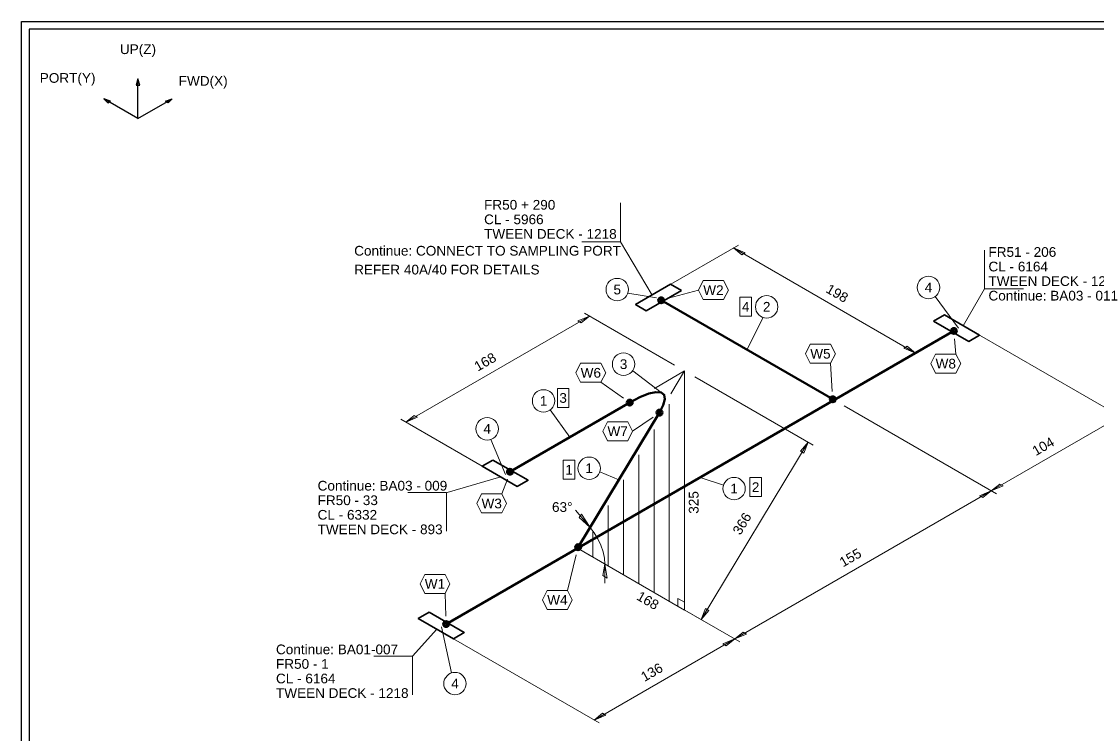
# Model space of a CAD drawing. Header units: millimetres. Extents: x 0 to 420, y 0 to 297.
# Drawn here: x 0 to 277.1, y 113.3 to 297 of the extents above; entities that cross this region are included whole.
import ezdxf
from ezdxf.enums import TextEntityAlignment as Align

# ---------------------------------------------------------------- set-up
doc = ezdxf.new("R2010")
doc.units = ezdxf.units.MM
for name, color, linetype in [('I_Coordinates', 11, 'Continuous'), ('I_CutNumbers', 10, 'Continuous'), ('I_Dimensions', 4, 'Continuous'), ('I_OtherComponents', 2, 'Continuous'), ('I_PartNumbers', 9, 'Continuous'), ('I_Pipes', 1, 'Continuous'), ('I_Tags', 8, 'Continuous'), ('I_Triangles', 5, 'Continuous'), ('SymbolsOnDrawingSheet', 1, 'Continuous')]:
    doc.layers.add(name, color=color, linetype=linetype)
doc.styles.add('Cadmatic Default Text', font='arial.ttf')

# ---------------------------------------------------------------- blocks, each defined once
blk = doc.blocks.new('SEDS_SPOOL_FORMAT_Gol_8')
at = {"layer": 'SymbolsOnDrawingSheet', "linetype": 'ByBlock', "lineweight": -3, "flags": 128}
for points in [[(0, 297), (420, 297), (420, 0), (0, 0), (0, 297)], [(418.01, 295.01), (2, 295.01)], [(2, 295.01), (2, 2)]]:
    blk.add_lwpolyline(points, dxfattribs=at)
blk = doc.blocks.new('BA01728716195_PRT_6_3')
at = {"layer": 'I_OtherComponents', "linetype": 'ByBlock', "lineweight": 35, "flags": 128}
blk.add_lwpolyline([(182.92, 196.49), (185.7, 198.1), (194.75, 192.87), (191.97, 191.26), (182.92, 196.49)], dxfattribs=at)
at = {"layer": 'I_OtherComponents', "linetype": 'ByBlock', "lineweight": 50}
for radius in [0.75, 0.375]:
    blk.add_circle((188.15, 193.96), radius, dxfattribs=at)
blk = doc.blocks.new('BA01728716195_PRT_7_3')
at = {"layer": 'I_Pipes', "linetype": 'ByBlock', "lineweight": 50}
blk.add_line((188.15, 193.96), (57.35, 118.44), dxfattribs=at)
blk = doc.blocks.new('BA01728716195_PRT_12_3')
at = {"layer": 'I_OtherComponents', "linetype": 'ByBlock', "lineweight": 35, "flags": 128}
blk.add_lwpolyline([(52.96, 121.46), (50.18, 119.85), (59.23, 114.63), (62.01, 116.23), (52.96, 121.46)], dxfattribs=at)
at = {"layer": 'I_OtherComponents', "linetype": 'ByBlock', "lineweight": 50}
for radius in [0.75, 0.375]:
    blk.add_circle((57.35, 118.44), radius, dxfattribs=at)
blk = doc.blocks.new('BA01728716195_PRT_15_3')
at = {"layer": 'I_Pipes', "linetype": 'ByBlock', "lineweight": 50}
blk.add_line((156.94, 176.35), (112.74, 201.86), dxfattribs=at)
blk = doc.blocks.new('BA01728716195_PRT_16_3')
at = {"layer": 'I_OtherComponents', "linetype": 'ByBlock', "lineweight": 35, "flags": 128}
blk.add_lwpolyline([(117.97, 204.39), (115.19, 206), (106.14, 200.77), (108.92, 199.17), (117.97, 204.39)], dxfattribs=at)
at = {"layer": 'I_OtherComponents', "linetype": 'ByBlock', "lineweight": 50}
for radius in [0.75, 0.375]:
    blk.add_circle((112.74, 201.86), radius, dxfattribs=at)
blk = doc.blocks.new('BA01728716195_PRT_136_3')
at = {"layer": 'I_OtherComponents', "linetype": 'ByBlock', "lineweight": 35, "flags": 128}
blk.add_lwpolyline([(69.43, 160.71), (66.65, 159.11), (75.7, 153.89), (78.48, 155.49), (69.43, 160.71)], dxfattribs=at)
at = {"layer": 'I_OtherComponents', "linetype": 'ByBlock', "lineweight": 50}
for radius in [0.75, 0.375]:
    blk.add_circle((73.81, 157.69), radius, dxfattribs=at)
blk = doc.blocks.new('BA01728716195_PRT_137_3')
at = {"layer": 'I_Pipes', "linetype": 'ByBlock', "lineweight": 50}
blk.add_line((73.81, 157.69), (104.65, 175.5), dxfattribs=at)
blk = doc.blocks.new('BA01728716195_PRT_138_3')
at = {"layer": 'I_Pipes', "linetype": 'ByBlock', "lineweight": 0}
for q in [(111.02, 179.17), (115.22, 177.75)]:
    blk.add_line((118.79, 183.66), q, dxfattribs=at)
at = {"layer": 'I_Pipes', "linetype": 'ByBlock', "lineweight": 50, "flags": 128}
blk.add_lwpolyline([(104.65, 175.5), (107.29, 176.89), (109.57, 177.81), (111.41, 178.22), (112.75, 178.12), (113.52, 177.51), (113.71, 176.4), (113.29, 174.85), (112.3, 172.91)], dxfattribs=at)
at = {"layer": 'I_Pipes', "linetype": 'ByBlock', "lineweight": 50}
for centre, radius in [((104.65, 175.5), 0.75), ((104.65, 175.5), 0.375), ((112.3, 172.91), 0.75), ((112.3, 172.91), 0.375)]:
    blk.add_circle(centre, radius, dxfattribs=at)
blk = doc.blocks.new('BA01728716195_PRT_139_3')
at = {"layer": 'I_Pipes', "linetype": 'ByBlock', "lineweight": 50}
blk.add_line((112.3, 172.91), (91.35, 138.25), dxfattribs=at)
blk = doc.blocks.new('BA01728716195_TRI_0_3')
at = {"layer": 'I_Triangles', "linetype": 'ByBlock', "lineweight": 0}
for p, q in [((114.85, 124.32), (114.85, 175.14)), ((110.91, 126.59), (110.91, 168.61)), ((106.96, 128.87), (106.96, 162.08)), ((103.02, 131.15), (103.02, 155.56)), ((99.08, 133.42), (99.08, 149.03)), ((95.13, 135.7), (95.13, 142.5))]:
    blk.add_line(p, q, dxfattribs=at)
at = {"layer": 'I_Triangles', "linetype": 'ByBlock', "lineweight": 0, "flags": 128}
for points in [[(91.19, 137.98), (118.79, 122.04), (118.79, 183.66)], [(90.67, 147.78), (94.44, 143.35), (91.67, 145.87), (92.19, 146.73), (94.44, 143.35), (95.52, 141.93), (96.46, 140.37), (97.23, 138.73), (97.8, 137.07), (98.14, 135.44), (98.26, 133.89), (97.7, 130.96), (98.83, 130.3), (98.26, 133.89), (98.26, 129)], [(117.06, 123.04), (117.06, 125.04), (118.79, 124.04)]]:
    blk.add_lwpolyline(points, dxfattribs=at)
at = {"layer": 'I_Triangles', "linetype": 'ByBlock', "lineweight": 0, "style": 'Cadmatic Default Text'}
for s, rotation, p in [('325', 90, (121.12, 149.78)), ('168', 330, (109.32, 124.51))]:
    blk.add_text(s, height=2.5, rotation=rotation, dxfattribs=at).set_placement(p, align=Align.MIDDLE_CENTER)
blk.add_text('63°', height=2.5, dxfattribs=at).set_placement((87.27, 148.59), align=Align.MIDDLE_CENTER)
blk = doc.blocks.new('BA01728716195_DIM_0_3')
at = {"layer": 'I_Dimensions', "linetype": 'ByBlock', "lineweight": 0}
for p, q in [((112.98, 204.72), (132.69, 216.1)), ((131.39, 215.35), (178.29, 188.27)), ((179.59, 189.02), (159.89, 177.64))]:
    blk.add_line(p, q, dxfattribs=at)
at = {"layer": 'I_Dimensions', "linetype": 'ByBlock', "lineweight": 0, "flags": 128}
for points in [[(131.39, 215.35), (133.55, 213.6), (134.42, 214.1), (131.39, 215.35)], [(178.29, 188.27), (175.26, 189.52), (176.13, 190.02), (178.29, 188.27)]]:
    blk.add_lwpolyline(points, dxfattribs=at)
at = {"layer": 'I_Dimensions', "linetype": 'ByBlock', "lineweight": 0, "style": 'Cadmatic Default Text'}
blk.add_text('198', height=2.5, rotation=330, dxfattribs=at).set_placement((158.09, 203.68), align=Align.MIDDLE_CENTER)
blk = doc.blocks.new('BA01728716195_DIM_1_3')
at = {"layer": 'I_Dimensions', "linetype": 'ByBlock', "lineweight": 0}
for p, q in [((151.92, 164.54), (121.39, 182.16)), ((123.02, 119.6), (150.62, 165.29)), ((93.79, 136.48), (124.32, 118.85))]:
    blk.add_line(p, q, dxfattribs=at)
at = {"layer": 'I_Dimensions', "linetype": 'ByBlock', "lineweight": 0, "flags": 128}
for points in [[(150.62, 165.29), (149.5, 162.47), (148.64, 162.97), (150.62, 165.29)], [(123.02, 119.6), (125, 121.92), (124.13, 122.42), (123.02, 119.6)]]:
    blk.add_lwpolyline(points, dxfattribs=at)
at = {"layer": 'I_Dimensions', "linetype": 'ByBlock', "lineweight": 0, "style": 'Cadmatic Default Text'}
blk.add_text('366', height=2.5, rotation=58.8597, dxfattribs=at).set_placement((133.57, 144.32), align=Align.MIDDLE_CENTER)
blk = doc.blocks.new('BA01728716195_DIM_2_3')
at = {"layer": 'I_Dimensions', "linetype": 'ByBlock', "lineweight": 0}
for p, q in [((132.98, 113.85), (93.79, 136.48)), ((57.59, 115.58), (96.77, 92.95)), ((95.48, 93.7), (131.68, 114.6))]:
    blk.add_line(p, q, dxfattribs=at)
at = {"layer": 'I_Dimensions', "linetype": 'ByBlock', "lineweight": 0, "flags": 128}
for points in [[(131.68, 114.6), (129.51, 112.85), (128.65, 113.35), (131.68, 114.6)], [(95.48, 93.7), (98.51, 94.95), (97.64, 95.45), (95.48, 93.7)]]:
    blk.add_lwpolyline(points, dxfattribs=at)
at = {"layer": 'I_Dimensions', "linetype": 'ByBlock', "lineweight": 0, "style": 'Cadmatic Default Text'}
blk.add_text('136', height=2.5, rotation=30, dxfattribs=at).set_placement((110.33, 106.03), align=Align.MIDDLE_CENTER)
blk = doc.blocks.new('BA01728716195_DIM_3_3')
at = {"layer": 'I_Dimensions', "linetype": 'ByBlock', "lineweight": 0}
for p, q in [((199.08, 152.02), (159.89, 174.64)), ((131.68, 114.6), (197.78, 152.77)), ((93.79, 136.48), (132.98, 113.85))]:
    blk.add_line(p, q, dxfattribs=at)
at = {"layer": 'I_Dimensions', "linetype": 'ByBlock', "lineweight": 0, "flags": 128}
for points in [[(197.78, 152.77), (195.61, 151.02), (194.75, 151.52), (197.78, 152.77)], [(131.68, 114.6), (134.71, 115.85), (133.84, 116.35), (131.68, 114.6)]]:
    blk.add_lwpolyline(points, dxfattribs=at)
at = {"layer": 'I_Dimensions', "linetype": 'ByBlock', "lineweight": 0, "style": 'Cadmatic Default Text'}
blk.add_text('155', height=2.5, rotation=30, dxfattribs=at).set_placement((161.48, 135.56), align=Align.MIDDLE_CENTER)
blk = doc.blocks.new('BA01728716195_DIM_4_3')
at = {"layer": 'I_Dimensions', "linetype": 'ByBlock', "lineweight": 0}
for p, q in [((232.3, 171.19), (193.11, 193.82)), ((159.89, 174.64), (199.08, 152.02)), ((197.78, 152.77), (231, 171.94))]:
    blk.add_line(p, q, dxfattribs=at)
at = {"layer": 'I_Dimensions', "linetype": 'ByBlock', "lineweight": 0, "flags": 128}
for points in [[(231, 171.94), (228.83, 170.19), (227.97, 170.69), (231, 171.94)], [(197.78, 152.77), (200.81, 154.02), (199.94, 154.52), (197.78, 152.77)]]:
    blk.add_lwpolyline(points, dxfattribs=at)
at = {"layer": 'I_Dimensions', "linetype": 'ByBlock', "lineweight": 0, "style": 'Cadmatic Default Text'}
blk.add_text('104', height=2.5, rotation=30, dxfattribs=at).set_placement((211.14, 164.23), align=Align.MIDDLE_CENTER)
blk = doc.blocks.new('BA01728716195_DIM_5_3')
at = {"layer": 'I_Dimensions', "linetype": 'ByBlock', "lineweight": 0}
for p, q in [((46.99, 170.46), (94.33, 197.79)), ((93.03, 198.54), (116.2, 185.16)), ((68.86, 157.84), (45.69, 171.21))]:
    blk.add_line(p, q, dxfattribs=at)
at = {"layer": 'I_Dimensions', "linetype": 'ByBlock', "lineweight": 0, "flags": 128}
for points in [[(94.33, 197.79), (92.16, 196.04), (91.29, 196.54), (94.33, 197.79)], [(46.99, 170.46), (50.02, 171.71), (49.15, 172.21), (46.99, 170.46)]]:
    blk.add_lwpolyline(points, dxfattribs=at)
at = {"layer": 'I_Dimensions', "linetype": 'ByBlock', "lineweight": 0, "style": 'Cadmatic Default Text'}
blk.add_text('168', height=2.5, rotation=30, dxfattribs=at).set_placement((67.41, 186), align=Align.MIDDLE_CENTER)
blk = doc.blocks.new('BA01728716195_CRD_0_3')
at = {"layer": 'I_Coordinates', "linetype": 'ByBlock', "lineweight": 0}
blk.add_line((102.3, 216.97), (110.39, 203.22), dxfattribs=at)
at = {"layer": 'I_Coordinates', "linetype": 'ByBlock', "lineweight": 0, "flags": 128}
blk.add_lwpolyline([(102.3, 226.97), (102.3, 216.97), (92.3, 216.97)], dxfattribs=at)
at = {"layer": 'I_Coordinates', "linetype": 'ByBlock', "lineweight": 0, "style": 'Cadmatic Default Text'}
for s, p in [('FR50 + 290', (67.14, 225.22)), ('CL - 5966', (67.14, 221.47)), ('TWEEN DECK - 1218', (67.14, 217.72))]:
    blk.add_text(s, height=2.5, dxfattribs=at).set_placement(p)
blk = doc.blocks.new('BA01728716195_CRD_1_3')
at = {"layer": 'I_Coordinates', "linetype": 'ByBlock', "lineweight": 0}
blk.add_line((196.04, 204.81), (190.51, 195.32), dxfattribs=at)
at = {"layer": 'I_Coordinates', "linetype": 'ByBlock', "lineweight": 0, "flags": 128}
blk.add_lwpolyline([(196.04, 214.81), (196.04, 204.81), (206.04, 204.81)], dxfattribs=at)
at = {"layer": 'I_Coordinates', "linetype": 'ByBlock', "lineweight": 0, "style": 'Cadmatic Default Text'}
for s, p in [('FR51 - 206', (197.04, 213.06)), ('CL - 6164', (197.04, 209.31)), ('TWEEN DECK - 1218', (197.04, 205.56)), ('Continue: BA03 - 011', (197.04, 201.81))]:
    blk.add_text(s, height=2.5, dxfattribs=at).set_placement(p)
blk = doc.blocks.new('BA01728716195_CRD_2_3')
at = {"layer": 'I_Coordinates', "linetype": 'ByBlock', "lineweight": 0}
blk.add_line((57.64, 152.38), (71.45, 156.34), dxfattribs=at)
at = {"layer": 'I_Coordinates', "linetype": 'ByBlock', "lineweight": 0, "flags": 128}
blk.add_lwpolyline([(57.47, 142.34), (57.47, 152.34), (47.47, 152.34)], dxfattribs=at)
at = {"layer": 'I_Coordinates', "linetype": 'ByBlock', "lineweight": 0, "style": 'Cadmatic Default Text'}
for s, p in [('Continue: BA03 - 009', (24.26, 155.34)), ('FR50 - 33', (24.26, 151.59)), ('CL - 6332', (24.26, 147.84)), ('TWEEN DECK - 893', (24.26, 144.09))]:
    blk.add_text(s, height=2.5, dxfattribs=at).set_placement(p, align=Align.TOP_LEFT)
blk = doc.blocks.new('BA01728716195_CRD_3_3')
at = {"layer": 'I_Coordinates', "linetype": 'ByBlock', "lineweight": 0}
blk.add_line((48.7, 110.16), (54.99, 117.08), dxfattribs=at)
at = {"layer": 'I_Coordinates', "linetype": 'ByBlock', "lineweight": 0, "flags": 128}
blk.add_lwpolyline([(48.7, 100.16), (48.7, 110.16), (38.7, 110.16)], dxfattribs=at)
at = {"layer": 'I_Coordinates', "linetype": 'ByBlock', "lineweight": 0, "style": 'Cadmatic Default Text'}
for s, p in [('Continue: BA01-007', (13.54, 113.16)), ('FR50 - 1', (13.54, 109.41)), ('CL - 6164', (13.54, 105.66)), ('TWEEN DECK - 1218', (13.54, 101.91))]:
    blk.add_text(s, height=2.5, dxfattribs=at).set_placement(p, align=Align.TOP_LEFT)
blk = doc.blocks.new('BA01728716195_PTN_0_3')
at = {"layer": 'I_PartNumbers', "linetype": 'ByBlock', "lineweight": 0}
blk.add_line((58.75, 105.84), (56.17, 117.76), dxfattribs=at)
blk.add_circle((59.64, 103.09), 2.89, dxfattribs=at)
at = {"layer": 'I_PartNumbers', "linetype": 'ByBlock', "lineweight": 0, "style": 'Cadmatic Default Text'}
blk.add_text('4', height=2.5, dxfattribs=at).set_placement((59.64, 103.09), align=Align.MIDDLE_CENTER)
blk = doc.blocks.new('BA01728716195_PTN_1_3')
at = {"layer": 'I_PartNumbers', "linetype": 'ByBlock', "lineweight": 0}
blk.add_line((68.84, 166), (72.63, 157.01), dxfattribs=at)
blk.add_circle((67.94, 168.75), 2.89, dxfattribs=at)
at = {"layer": 'I_PartNumbers', "linetype": 'ByBlock', "lineweight": 0, "style": 'Cadmatic Default Text'}
blk.add_text('4', height=2.5, dxfattribs=at).set_placement((67.94, 168.75), align=Align.MIDDLE_CENTER)
blk = doc.blocks.new('BA01728716195_PTN_2_3')
at = {"layer": 'I_PartNumbers', "linetype": 'ByBlock', "lineweight": 0}
blk.add_line((84.16, 173.6), (89.23, 166.6), dxfattribs=at)
blk.add_circle((82.46, 175.94), 2.89, dxfattribs=at)
at = {"layer": 'I_PartNumbers', "linetype": 'ByBlock', "lineweight": 0, "style": 'Cadmatic Default Text'}
blk.add_text('1', height=2.5, dxfattribs=at).set_placement((82.46, 175.94), align=Align.MIDDLE_CENTER)
blk = doc.blocks.new('BA01728716195_PTN_3_3')
at = {"layer": 'I_PartNumbers', "linetype": 'ByBlock', "lineweight": 0}
blk.add_line((104.18, 203.74), (111.56, 202.54), dxfattribs=at)
blk.add_circle((101.43, 204.63), 2.89, dxfattribs=at)
at = {"layer": 'I_PartNumbers', "linetype": 'ByBlock', "lineweight": 0, "style": 'Cadmatic Default Text'}
blk.add_text('5', height=2.5, dxfattribs=at).set_placement((101.43, 204.63), align=Align.MIDDLE_CENTER)
blk = doc.blocks.new('BA01728716195_PTN_4_3')
at = {"layer": 'I_PartNumbers', "linetype": 'ByBlock', "lineweight": 0}
blk.add_line((128.76, 154.24), (122.75, 156.2), dxfattribs=at)
blk.add_circle((131.52, 153.34), 2.89, dxfattribs=at)
at = {"layer": 'I_PartNumbers', "linetype": 'ByBlock', "lineweight": 0, "style": 'Cadmatic Default Text'}
blk.add_text('1', height=2.5, dxfattribs=at).set_placement((131.52, 153.34), align=Align.MIDDLE_CENTER)
blk = doc.blocks.new('BA01728716195_PTN_5_3')
at = {"layer": 'I_PartNumbers', "linetype": 'ByBlock', "lineweight": 0}
blk.add_line((96.95, 157.69), (101.83, 155.58), dxfattribs=at)
blk.add_circle((94.19, 158.58), 2.89, dxfattribs=at)
at = {"layer": 'I_PartNumbers', "linetype": 'ByBlock', "lineweight": 0, "style": 'Cadmatic Default Text'}
blk.add_text('1', height=2.5, dxfattribs=at).set_placement((94.19, 158.58), align=Align.MIDDLE_CENTER)
blk = doc.blocks.new('BA01728716195_PTN_6_3')
at = {"layer": 'I_PartNumbers', "linetype": 'ByBlock', "lineweight": 0}
blk.add_line((105.41, 183.69), (112.75, 178.12), dxfattribs=at)
blk.add_circle((103.07, 185.4), 2.89, dxfattribs=at)
at = {"layer": 'I_PartNumbers', "linetype": 'ByBlock', "lineweight": 0, "style": 'Cadmatic Default Text'}
blk.add_text('3', height=2.5, dxfattribs=at).set_placement((103.07, 185.4), align=Align.MIDDLE_CENTER)
blk = doc.blocks.new('BA01728716195_PTN_7_3')
at = {"layer": 'I_PartNumbers', "linetype": 'ByBlock', "lineweight": 0}
blk.add_line((139.02, 197.44), (134.84, 189.1), dxfattribs=at)
blk.add_circle((139.92, 200.19), 2.89, dxfattribs=at)
at = {"layer": 'I_PartNumbers', "linetype": 'ByBlock', "lineweight": 0, "style": 'Cadmatic Default Text'}
blk.add_text('2', height=2.5, dxfattribs=at).set_placement((139.92, 200.19), align=Align.MIDDLE_CENTER)
blk = doc.blocks.new('BA01728716195_PTN_8_3')
at = {"layer": 'I_PartNumbers', "linetype": 'ByBlock', "lineweight": 0}
blk.add_line((183.3, 202.81), (189.33, 194.64), dxfattribs=at)
blk.add_circle((181.6, 205.16), 2.89, dxfattribs=at)
at = {"layer": 'I_PartNumbers', "linetype": 'ByBlock', "lineweight": 0, "style": 'Cadmatic Default Text'}
blk.add_text('4', height=2.5, dxfattribs=at).set_placement((181.6, 205.16), align=Align.MIDDLE_CENTER)
blk = doc.blocks.new('BA01728716195_CUT_9_3')
at = {"layer": 'I_CutNumbers', "linetype": 'ByBlock', "lineweight": 0, "flags": 128}
blk.add_lwpolyline([(88.96, 174.25), (88.96, 179.14), (86.02, 179.14), (86.02, 174.25), (88.96, 174.25)], dxfattribs=at)
at = {"layer": 'I_CutNumbers', "linetype": 'ByBlock', "lineweight": 0, "style": 'Cadmatic Default Text'}
blk.add_text('3', height=2.5, dxfattribs=at).set_placement((87.49, 176.7), align=Align.MIDDLE_CENTER)
blk = doc.blocks.new('BA01728716195_CUT_10_3')
at = {"layer": 'I_CutNumbers', "linetype": 'ByBlock', "lineweight": 0, "flags": 128}
blk.add_lwpolyline([(138.55, 151.27), (138.55, 156.17), (135.6, 156.17), (135.6, 151.27), (138.55, 151.27)], dxfattribs=at)
at = {"layer": 'I_CutNumbers', "linetype": 'ByBlock', "lineweight": 0, "style": 'Cadmatic Default Text'}
blk.add_text('2', height=2.5, dxfattribs=at).set_placement((137.07, 153.72), align=Align.MIDDLE_CENTER)
blk = doc.blocks.new('BA01728716195_CUT_11_3')
at = {"layer": 'I_CutNumbers', "linetype": 'ByBlock', "lineweight": 0, "flags": 128}
blk.add_lwpolyline([(90.49, 155.75), (90.49, 160.65), (87.54, 160.65), (87.54, 155.75), (90.49, 155.75)], dxfattribs=at)
at = {"layer": 'I_CutNumbers', "linetype": 'ByBlock', "lineweight": 0, "style": 'Cadmatic Default Text'}
blk.add_text('1', height=2.5, dxfattribs=at).set_placement((89.01, 158.2), align=Align.MIDDLE_CENTER)
blk = doc.blocks.new('BA01728716195_CUT_12_3')
at = {"layer": 'I_CutNumbers', "linetype": 'ByBlock', "lineweight": 0, "flags": 128}
blk.add_lwpolyline([(135.98, 197.74), (135.98, 202.64), (133.04, 202.64), (133.04, 197.74), (135.98, 197.74)], dxfattribs=at)
at = {"layer": 'I_CutNumbers', "linetype": 'ByBlock', "lineweight": 0, "style": 'Cadmatic Default Text'}
blk.add_text('4', height=2.5, dxfattribs=at).set_placement((134.51, 200.19), align=Align.MIDDLE_CENTER)
blk = doc.blocks.new('Pi_Weld_0')
at = {"layer": 'I_Tags', "linetype": 'ByBlock', "lineweight": 0, "flags": 128}
for points in [[(-2.62, 2.45), (-3.84, 0)], [(-3.84, 0), (-2.62, -2.45)], [(2.62, 2.45), (-2.62, 2.45)], [(3.84, 0), (2.62, 2.45)], [(2.62, -2.45), (3.84, 0)], [(-2.62, -2.45), (2.62, -2.45)], [(2.62, -2.45), (2.81, -8.35)]]:
    blk.add_lwpolyline(points, dxfattribs=at)
at = {"layer": 'I_Tags', "linetype": 'ByBlock', "lineweight": 0, "style": 'Cadmatic Default Text'}
blk.add_text('W1', height=2.5, dxfattribs=at).set_placement((0, 0), align=Align.MIDDLE_CENTER)
blk = doc.blocks.new('Pi_Weld_1')
at = {"layer": 'I_Tags', "linetype": 'ByBlock', "lineweight": 0, "flags": 128}
for points in [[(2.62, 2.45), (4.86, 11.65)], [(-2.62, 2.45), (-3.84, 0)], [(-3.84, 0), (-2.62, -2.45)], [(2.62, 2.45), (-2.62, 2.45)], [(3.84, 0), (2.62, 2.45)], [(2.62, -2.45), (3.84, 0)], [(-2.62, -2.45), (2.62, -2.45)]]:
    blk.add_lwpolyline(points, dxfattribs=at)
at = {"layer": 'I_Tags', "linetype": 'ByBlock', "lineweight": 0, "style": 'Cadmatic Default Text'}
blk.add_text('W4', height=2.5, dxfattribs=at).set_placement((0, 0), align=Align.MIDDLE_CENTER)
blk = doc.blocks.new('Pi_Weld_2')
at = {"layer": 'I_Tags', "linetype": 'ByBlock', "lineweight": 0, "flags": 128}
for points in [[(2.62, 2.45), (4.03, 6.3)], [(-2.62, 2.45), (-3.84, 0)], [(-3.84, 0), (-2.62, -2.45)], [(2.62, 2.45), (-2.62, 2.45)], [(3.84, 0), (2.62, 2.45)], [(2.62, -2.45), (3.84, 0)], [(-2.62, -2.45), (2.62, -2.45)]]:
    blk.add_lwpolyline(points, dxfattribs=at)
at = {"layer": 'I_Tags', "linetype": 'ByBlock', "lineweight": 0, "style": 'Cadmatic Default Text'}
blk.add_text('W3', height=2.5, dxfattribs=at).set_placement((0, 0), align=Align.MIDDLE_CENTER)
blk = doc.blocks.new('Pi_Weld_3')
at = {"layer": 'I_Tags', "linetype": 'ByBlock', "lineweight": 0, "flags": 128}
for points in [[(-2.62, 2.45), (-3.84, 0)], [(-3.84, 0), (-2.62, -2.45)], [(2.62, 2.45), (-2.62, 2.45)], [(3.84, 0), (2.62, 2.45)], [(2.62, -2.45), (3.84, 0)], [(-2.62, -2.45), (2.62, -2.45)], [(2.62, -2.45), (8.39, -6.52)]]:
    blk.add_lwpolyline(points, dxfattribs=at)
at = {"layer": 'I_Tags', "linetype": 'ByBlock', "lineweight": 0, "style": 'Cadmatic Default Text'}
blk.add_text('W6', height=2.5, dxfattribs=at).set_placement((0, 0), align=Align.MIDDLE_CENTER)
blk = doc.blocks.new('Pi_Weld_4')
at = {"layer": 'I_Tags', "linetype": 'ByBlock', "lineweight": 0, "flags": 128}
for points in [[(-3.84, 0), (-11.54, -2.09)], [(-2.62, 2.45), (-3.84, 0)], [(-3.84, 0), (-2.62, -2.45)], [(2.62, 2.45), (-2.62, 2.45)], [(3.84, 0), (2.62, 2.45)], [(2.62, -2.45), (3.84, 0)], [(-2.62, -2.45), (2.62, -2.45)]]:
    blk.add_lwpolyline(points, dxfattribs=at)
at = {"layer": 'I_Tags', "linetype": 'ByBlock', "lineweight": 0, "style": 'Cadmatic Default Text'}
blk.add_text('W2', height=2.5, dxfattribs=at).set_placement((0, 0), align=Align.MIDDLE_CENTER)
blk = doc.blocks.new('Pi_Weld_5')
at = {"layer": 'I_Tags', "linetype": 'ByBlock', "lineweight": 0, "flags": 128}
for points in [[(3.84, 0), (9.12, 3.66)], [(-2.62, 2.45), (-3.84, 0)], [(-3.84, 0), (-2.62, -2.45)], [(2.62, 2.45), (-2.62, 2.45)], [(3.84, 0), (2.62, 2.45)], [(2.62, -2.45), (3.84, 0)], [(-2.62, -2.45), (2.62, -2.45)]]:
    blk.add_lwpolyline(points, dxfattribs=at)
at = {"layer": 'I_Tags', "linetype": 'ByBlock', "lineweight": 0, "style": 'Cadmatic Default Text'}
blk.add_text('W7', height=2.5, dxfattribs=at).set_placement((0, 0), align=Align.MIDDLE_CENTER)
blk = doc.blocks.new('Pi_Weld_6')
at = {"layer": 'I_Tags', "linetype": 'ByBlock', "lineweight": 0, "flags": 128}
for points in [[(-2.62, 2.45), (-3.84, 0)], [(-3.84, 0), (-2.62, -2.45)], [(2.62, 2.45), (-2.62, 2.45)], [(3.84, 0), (2.62, 2.45)], [(2.62, -2.45), (3.84, 0)], [(-2.62, -2.45), (2.62, -2.45)], [(2.62, -2.45), (3.05, -9.75)]]:
    blk.add_lwpolyline(points, dxfattribs=at)
at = {"layer": 'I_Tags', "linetype": 'ByBlock', "lineweight": 0, "style": 'Cadmatic Default Text'}
blk.add_text('W5', height=2.5, dxfattribs=at).set_placement((0, 0), align=Align.MIDDLE_CENTER)
blk = doc.blocks.new('Pi_Weld_7')
at = {"layer": 'I_Tags', "linetype": 'ByBlock', "lineweight": 0, "flags": 128}
for points in [[(2.62, 2.45), (2.28, 6.43)], [(-2.62, 2.45), (-3.84, 0)], [(-3.84, 0), (-2.62, -2.45)], [(2.62, 2.45), (-2.62, 2.45)], [(3.84, 0), (2.62, 2.45)], [(2.62, -2.45), (3.84, 0)], [(-2.62, -2.45), (2.62, -2.45)]]:
    blk.add_lwpolyline(points, dxfattribs=at)
at = {"layer": 'I_Tags', "linetype": 'ByBlock', "lineweight": 0, "style": 'Cadmatic Default Text'}
blk.add_text('W8', height=2.5, dxfattribs=at).set_placement((0, 0), align=Align.MIDDLE_CENTER)

msp = doc.modelspace()

# ---------------------------------------------------------------- linework, layer by layer
at = {"layer": 'I_Pipes', "linetype": 'ByBlock', "lineweight": 50}
for centre, radius in [((208.94, 199.65), 0.75), ((208.94, 199.65), 0.375), ((143.35, 161.55), 0.75), ((143.35, 161.55), 0.375)]:
    msp.add_circle(centre, radius, dxfattribs=at)
at = {"layer": 'SymbolsOnDrawingSheet', "linetype": 'ByBlock', "lineweight": 25, "flags": 128}
for points in [[(30.5, 280.57), (30, 282.21), (29.5, 280.57), (30.5, 280.57)], [(30, 272), (30, 282.21)], [(30, 272), (21.16, 277.1)], [(22.93, 276.49), (21.16, 277.1), (22.22, 276.08), (22.93, 276.49)], [(30, 272), (38.84, 277.1)], [(37.07, 276.49), (38.84, 277.1), (37.78, 276.08), (37.07, 276.49)]]:
    msp.add_lwpolyline(points, dxfattribs=at)

# ---------------------------------------------------------------- block references
at = {"layer": 'I_Coordinates', "lineweight": 0}
for name in ['BA01728716195_CRD_0_3', 'BA01728716195_CRD_1_3', 'BA01728716195_CRD_2_3', 'BA01728716195_CRD_3_3']:
    msp.add_blockref(name, (52, 23.3), dxfattribs=at)
at = {"layer": 'I_CutNumbers', "lineweight": 0}
for name in ['BA01728716195_CUT_12_3', 'BA01728716195_CUT_9_3', 'BA01728716195_CUT_11_3', 'BA01728716195_CUT_10_3']:
    msp.add_blockref(name, (52, 23.3), dxfattribs=at)
at = {"layer": 'I_Dimensions', "lineweight": 0}
for name in ['BA01728716195_DIM_0_3', 'BA01728716195_DIM_5_3', 'BA01728716195_DIM_4_3', 'BA01728716195_DIM_1_3', 'BA01728716195_DIM_3_3', 'BA01728716195_DIM_2_3']:
    msp.add_blockref(name, (52, 23.3), dxfattribs=at)
at = {"layer": 'I_OtherComponents', "lineweight": 35}
for name in ['BA01728716195_PRT_16_3', 'BA01728716195_PRT_6_3', 'BA01728716195_PRT_136_3', 'BA01728716195_PRT_12_3']:
    msp.add_blockref(name, (52, 23.3), dxfattribs=at)
at = {"layer": 'I_PartNumbers', "lineweight": 0}
for name in ['BA01728716195_PTN_3_3', 'BA01728716195_PTN_8_3', 'BA01728716195_PTN_7_3', 'BA01728716195_PTN_6_3', 'BA01728716195_PTN_2_3', 'BA01728716195_PTN_1_3', 'BA01728716195_PTN_5_3', 'BA01728716195_PTN_4_3', 'BA01728716195_PTN_0_3']:
    msp.add_blockref(name, (52, 23.3), dxfattribs=at)
at = {"layer": 'I_Pipes', "lineweight": 50}
for name in ['BA01728716195_PRT_15_3', 'BA01728716195_PRT_7_3', 'BA01728716195_PRT_138_3', 'BA01728716195_PRT_137_3', 'BA01728716195_PRT_139_3']:
    msp.add_blockref(name, (52, 23.3), dxfattribs=at)
at = {"layer": 'I_Tags'}
for name, p in [('Pi_Weld_4', (178.21, 227.78)), ('Pi_Weld_6', (205.77, 211.39)), ('Pi_Weld_7', (238.05, 208.84)), ('Pi_Weld_3', (146.63, 206.48)), ('Pi_Weld_5', (153.54, 191.41)), ('Pi_Weld_2', (121.1, 172.81)), ('Pi_Weld_1', (138.02, 147.95)), ('Pi_Weld_0', (106.48, 152.08))]:
    msp.add_blockref(name, p, dxfattribs=at)
at = {"layer": 'I_Triangles', "lineweight": 0}
msp.add_blockref('BA01728716195_TRI_0_3', (52, 23.3), dxfattribs=at)
at = {"layer": 'SymbolsOnDrawingSheet'}
msp.add_blockref('SEDS_SPOOL_FORMAT_Gol_8', (0, 0), dxfattribs=at)

# ---------------------------------------------------------------- texts
at = {"layer": 'I_Coordinates', "linetype": 'ByBlock', "lineweight": 0, "style": 'Cadmatic Default Text'}
for s, p in [('Continue: CONNECT TO SAMPLING PORT', (85.68, 236.68)), ('REFER 40A/40 FOR DETAILS', (85.68, 231.82))]:
    msp.add_text(s, height=2.5, dxfattribs=at).set_placement(p)
at = {"layer": 'SymbolsOnDrawingSheet', "linetype": 'ByBlock', "lineweight": 25, "style": 'Cadmatic Default Text'}
for s, p in [('UP(Z)', (30, 289.86)), ('PORT(Y)', (11.88, 282.46)), ('FWD(X)', (46.79, 281.7))]:
    msp.add_text(s, height=2.5, dxfattribs=at).set_placement(p, align=Align.MIDDLE_CENTER)

doc.saveas('drawing.dxf')
